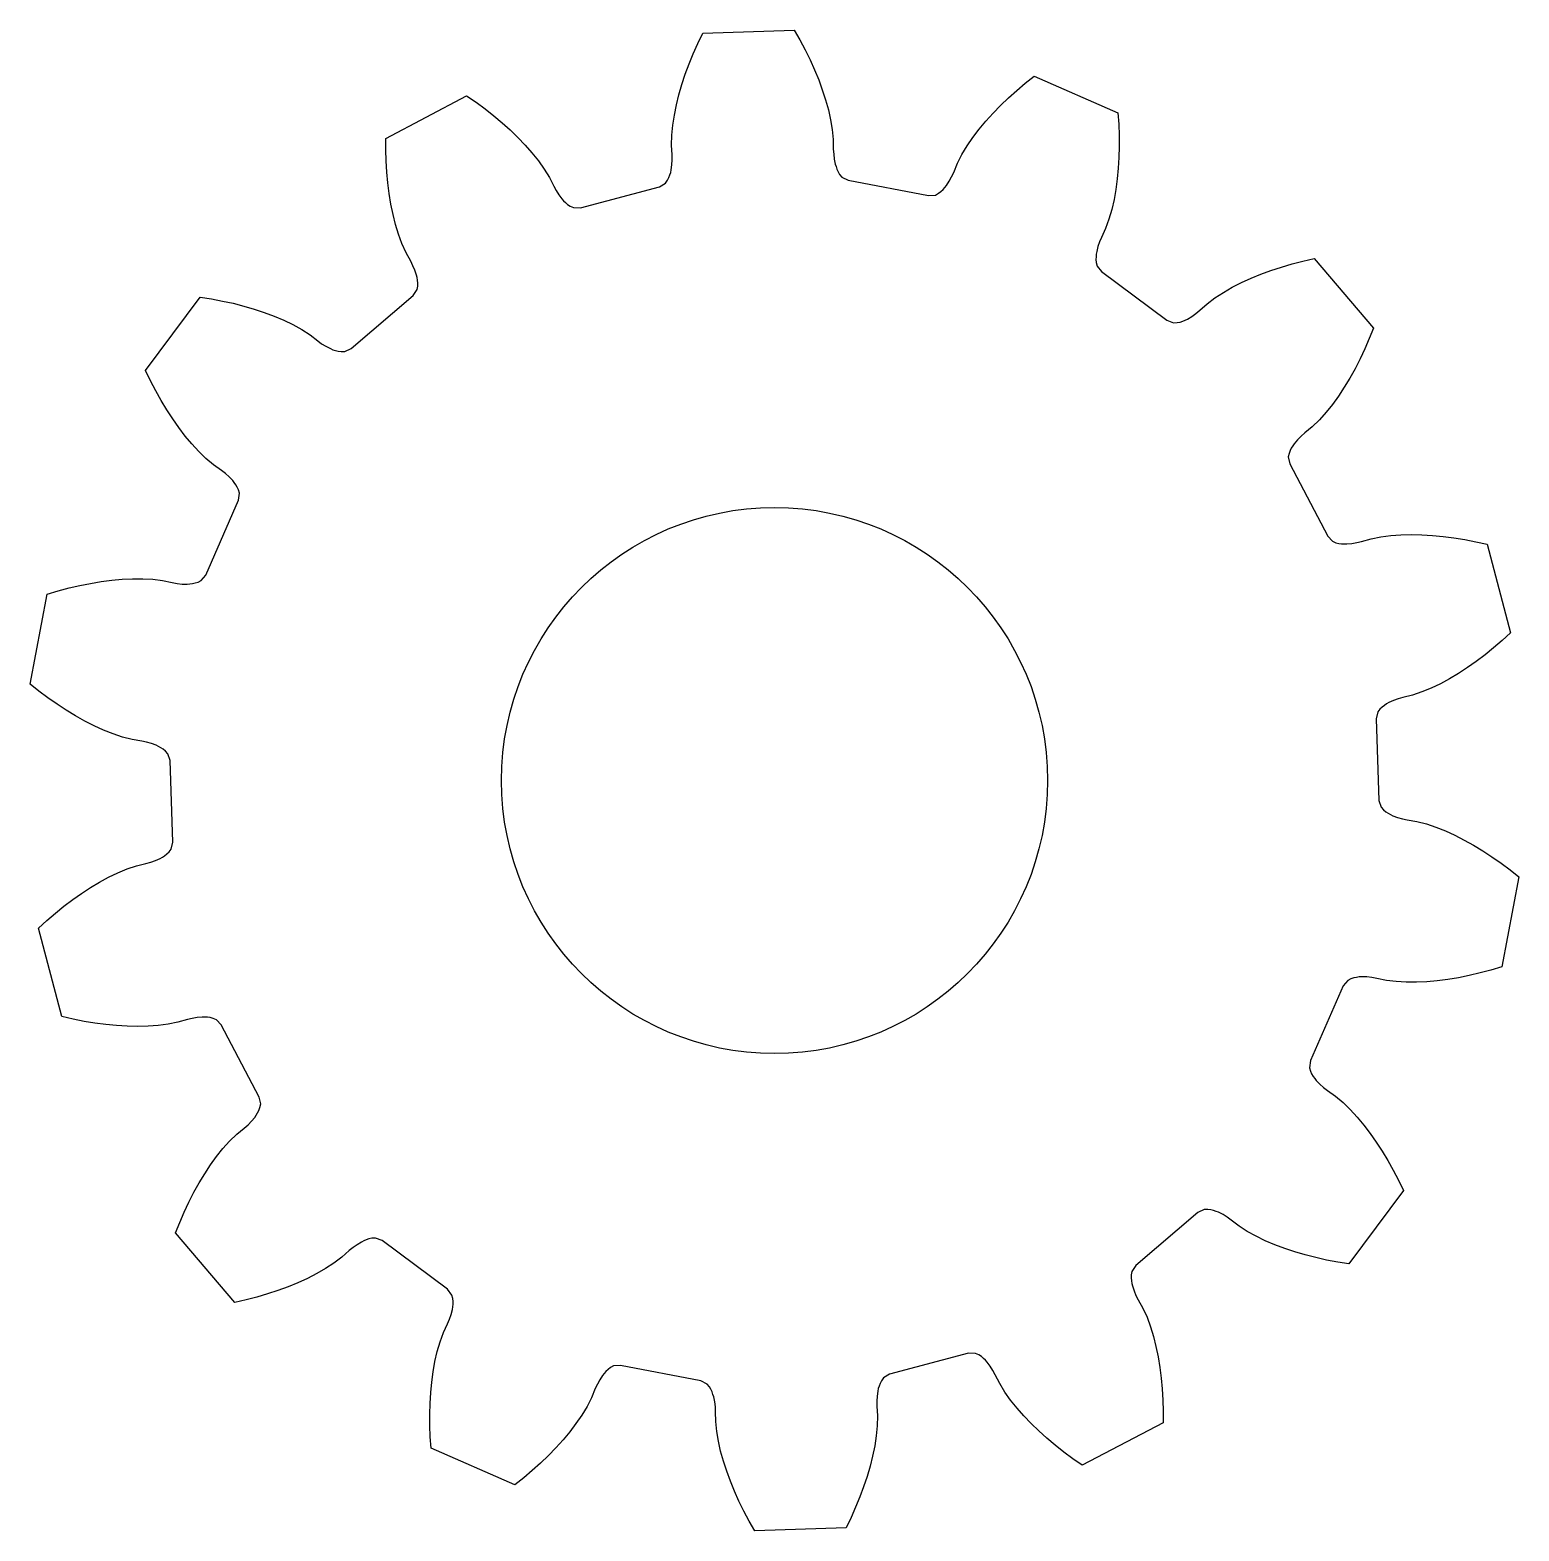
# Model space of a CAD drawing. Header units: millimetres. Extents: x -188.1 to -175.3, y 83.2 to 96.1.
import ezdxf

# ---------------------------------------------------------------- set-up
doc = ezdxf.new("R2010")
doc.units = ezdxf.units.MM
doc.layers.get('0').update_dxf_attribs({"linetype": 'CONTINUOUS'})

msp = doc.modelspace()

# ---------------------------------------------------------------- linework, layer by layer
msp.add_lwpolyline([(-179.973, 84.741), (-180.001, 84.754), (-180.061, 84.755), (-180.741, 84.575), (-180.793, 84.544), (-180.811, 84.519), (-180.823, 84.496), (-180.831, 84.473), (-180.838, 84.451), (-180.842, 84.429), (-180.848, 84.385), (-180.851, 84.343), (-180.85, 84.3), (-180.845, 84.216), (-180.847, 84.131), (-180.856, 84.045), (-180.869, 83.958), (-180.887, 83.871), (-180.909, 83.783), (-180.935, 83.695), (-180.964, 83.607), (-180.997, 83.519), (-181.033, 83.43), (-181.072, 83.342), (-181.115, 83.253), (-181.901, 83.226), (-181.95, 83.311), (-181.995, 83.397), (-182.037, 83.483), (-182.076, 83.568), (-182.111, 83.654), (-182.143, 83.74), (-182.171, 83.826), (-182.195, 83.912), (-182.214, 83.998), (-182.229, 84.083), (-182.237, 84.168), (-182.238, 84.252), (-182.24, 84.295), (-182.245, 84.337), (-182.254, 84.38), (-182.261, 84.402), (-182.269, 84.423), (-182.279, 84.446), (-182.292, 84.468), (-182.312, 84.491), (-182.366, 84.519), (-183.056, 84.651), (-183.117, 84.646), (-183.143, 84.632), (-183.164, 84.616), (-183.182, 84.599), (-183.197, 84.582), (-183.211, 84.564), (-183.235, 84.527), (-183.256, 84.49), (-183.274, 84.451), (-183.306, 84.373), (-183.345, 84.298), (-183.39, 84.224), (-183.44, 84.151), (-183.494, 84.08), (-183.551, 84.011), (-183.613, 83.943), (-183.677, 83.876), (-183.745, 83.811), (-183.816, 83.747), (-183.89, 83.684), (-183.966, 83.623), (-184.687, 83.939), (-184.694, 84.037), (-184.698, 84.134), (-184.698, 84.23), (-184.696, 84.324), (-184.69, 84.417), (-184.682, 84.508), (-184.669, 84.597), (-184.654, 84.685), (-184.634, 84.771), (-184.61, 84.854), (-184.581, 84.934), (-184.545, 85.01), (-184.529, 85.049), (-184.515, 85.09), (-184.504, 85.132), (-184.501, 85.155), (-184.498, 85.178), (-184.498, 85.202), (-184.5, 85.228), (-184.508, 85.257), (-184.545, 85.306), (-185.109, 85.725), (-185.166, 85.746), (-185.196, 85.745), (-185.222, 85.739), (-185.245, 85.732), (-185.266, 85.723), (-185.287, 85.713), (-185.324, 85.69), (-185.359, 85.665), (-185.392, 85.639), (-185.454, 85.582), (-185.523, 85.531), (-185.595, 85.484), (-185.672, 85.441), (-185.751, 85.4), (-185.833, 85.363), (-185.918, 85.328), (-186.005, 85.296), (-186.095, 85.266), (-186.186, 85.239), (-186.28, 85.215), (-186.375, 85.193), (-186.887, 85.791), (-186.851, 85.882), (-186.812, 85.971), (-186.772, 86.057), (-186.729, 86.141), (-186.683, 86.222), (-186.636, 86.301), (-186.586, 86.376), (-186.534, 86.448), (-186.479, 86.517), (-186.421, 86.581), (-186.36, 86.641), (-186.295, 86.694), (-186.263, 86.722), (-186.233, 86.753), (-186.205, 86.786), (-186.192, 86.805), (-186.18, 86.825), (-186.169, 86.846), (-186.16, 86.871), (-186.154, 86.901), (-186.166, 86.96), (-186.493, 87.582), (-186.535, 87.626), (-186.563, 87.638), (-186.588, 87.645), (-186.612, 87.648), (-186.635, 87.649), (-186.658, 87.649), (-186.702, 87.645), (-186.744, 87.638), (-186.785, 87.627), (-186.866, 87.604), (-186.949, 87.587), (-187.035, 87.577), (-187.123, 87.57), (-187.212, 87.569), (-187.302, 87.57), (-187.394, 87.576), (-187.486, 87.585), (-187.58, 87.597), (-187.674, 87.612), (-187.769, 87.631), (-187.865, 87.653), (-188.066, 88.414), (-187.994, 88.48), (-187.921, 88.543), (-187.847, 88.603), (-187.771, 88.66), (-187.695, 88.714), (-187.619, 88.764), (-187.541, 88.81), (-187.463, 88.852), (-187.384, 88.89), (-187.304, 88.924), (-187.223, 88.951), (-187.141, 88.97), (-187.1, 88.982), (-187.06, 88.996), (-187.02, 89.014), (-187, 89.025), (-186.981, 89.038), (-186.961, 89.053), (-186.942, 89.071), (-186.924, 89.095), (-186.91, 89.154), (-186.934, 89.856), (-186.953, 89.914), (-186.972, 89.937), (-186.993, 89.954), (-187.013, 89.967), (-187.033, 89.979), (-187.054, 89.988), (-187.095, 90.004), (-187.136, 90.015), (-187.177, 90.024), (-187.26, 90.038), (-187.343, 90.059), (-187.425, 90.087), (-187.507, 90.119), (-187.588, 90.156), (-187.668, 90.197), (-187.748, 90.242), (-187.828, 90.29), (-187.907, 90.341), (-187.985, 90.396), (-188.063, 90.454), (-188.139, 90.515), (-187.991, 91.288), (-187.897, 91.317), (-187.803, 91.342), (-187.71, 91.364), (-187.618, 91.382), (-187.526, 91.398), (-187.435, 91.409), (-187.345, 91.417), (-187.256, 91.422), (-187.169, 91.421), (-187.082, 91.417), (-186.998, 91.406), (-186.915, 91.388), (-186.874, 91.381), (-186.831, 91.376), (-186.787, 91.376), (-186.765, 91.377), (-186.742, 91.38), (-186.718, 91.385), (-186.693, 91.393), (-186.666, 91.407), (-186.627, 91.453), (-186.344, 92.097), (-186.336, 92.157), (-186.344, 92.186), (-186.355, 92.21), (-186.367, 92.231), (-186.381, 92.25), (-186.395, 92.267), (-186.425, 92.299), (-186.458, 92.327), (-186.491, 92.353), (-186.56, 92.402), (-186.625, 92.457), (-186.687, 92.517), (-186.746, 92.582), (-186.803, 92.65), (-186.858, 92.722), (-186.911, 92.797), (-186.962, 92.875), (-187.011, 92.956), (-187.057, 93.039), (-187.102, 93.125), (-187.145, 93.213), (-186.675, 93.845), (-186.578, 93.83), (-186.483, 93.812), (-186.39, 93.792), (-186.299, 93.768), (-186.21, 93.742), (-186.123, 93.713), (-186.038, 93.682), (-185.956, 93.647), (-185.877, 93.609), (-185.801, 93.567), (-185.729, 93.52), (-185.663, 93.469), (-185.629, 93.444), (-185.592, 93.422), (-185.553, 93.402), (-185.532, 93.393), (-185.51, 93.386), (-185.487, 93.38), (-185.461, 93.376), (-185.43, 93.377), (-185.375, 93.402), (-184.841, 93.859), (-184.808, 93.91), (-184.802, 93.94), (-184.802, 93.966), (-184.804, 93.99), (-184.808, 94.013), (-184.813, 94.035), (-184.826, 94.077), (-184.843, 94.116), (-184.862, 94.154), (-184.903, 94.228), (-184.938, 94.306), (-184.967, 94.387), (-184.993, 94.471), (-185.015, 94.557), (-185.033, 94.646), (-185.048, 94.736), (-185.06, 94.829), (-185.069, 94.922), (-185.075, 95.018), (-185.078, 95.114), (-185.078, 95.212), (-184.381, 95.578), (-184.3, 95.523), (-184.222, 95.465), (-184.147, 95.406), (-184.075, 95.346), (-184.006, 95.284), (-183.94, 95.22), (-183.877, 95.154), (-183.819, 95.087), (-183.764, 95.019), (-183.714, 94.948), (-183.669, 94.875), (-183.632, 94.8), (-183.612, 94.763), (-183.589, 94.727), (-183.562, 94.692), (-183.547, 94.675), (-183.53, 94.659), (-183.512, 94.643), (-183.49, 94.629), (-183.462, 94.617), (-183.401, 94.615), (-182.722, 94.795), (-182.67, 94.826), (-182.652, 94.851), (-182.64, 94.874), (-182.632, 94.897), (-182.625, 94.919), (-182.62, 94.941), (-182.614, 94.985), (-182.612, 95.028), (-182.613, 95.07), (-182.618, 95.154), (-182.615, 95.239), (-182.607, 95.325), (-182.593, 95.412), (-182.575, 95.499), (-182.554, 95.587), (-182.528, 95.675), (-182.499, 95.763), (-182.466, 95.852), (-182.43, 95.94), (-182.391, 96.029), (-182.348, 96.117), (-181.561, 96.144), (-181.513, 96.059), (-181.468, 95.974), (-181.425, 95.888), (-181.387, 95.802), (-181.351, 95.716), (-181.32, 95.63), (-181.292, 95.544), (-181.268, 95.458), (-181.248, 95.372), (-181.234, 95.287), (-181.226, 95.202), (-181.225, 95.118), (-181.222, 95.076), (-181.217, 95.033), (-181.208, 94.99), (-181.202, 94.969), (-181.194, 94.947), (-181.184, 94.925), (-181.171, 94.902), (-181.151, 94.879), (-181.097, 94.852), (-180.407, 94.719), (-180.346, 94.724), (-180.319, 94.739), (-180.299, 94.755), (-180.281, 94.771), (-180.266, 94.789), (-180.252, 94.807), (-180.228, 94.843), (-180.207, 94.881), (-180.189, 94.919), (-180.157, 94.997), (-180.118, 95.073), (-180.073, 95.147), (-180.023, 95.219), (-179.969, 95.29), (-179.911, 95.359), (-179.85, 95.428), (-179.785, 95.494), (-179.718, 95.56), (-179.647, 95.624), (-179.573, 95.686), (-179.496, 95.748), (-178.776, 95.431), (-178.769, 95.333), (-178.765, 95.236), (-178.765, 95.141), (-178.767, 95.047), (-178.772, 94.954), (-178.781, 94.863), (-178.793, 94.773), (-178.809, 94.685), (-178.829, 94.6), (-178.853, 94.517), (-178.882, 94.436), (-178.918, 94.36), (-178.934, 94.321), (-178.948, 94.281), (-178.958, 94.238), (-178.962, 94.216), (-178.964, 94.193), (-178.965, 94.168), (-178.962, 94.142), (-178.955, 94.113), (-178.918, 94.065), (-178.354, 93.646), (-178.297, 93.624), (-178.267, 93.626), (-178.241, 93.631), (-178.218, 93.638), (-178.196, 93.647), (-178.176, 93.657), (-178.138, 93.68), (-178.104, 93.705), (-178.071, 93.732), (-178.008, 93.788), (-177.94, 93.839), (-177.868, 93.886), (-177.791, 93.93), (-177.712, 93.97), (-177.63, 94.008), (-177.545, 94.043), (-177.458, 94.075), (-177.368, 94.104), (-177.277, 94.131), (-177.183, 94.156), (-177.087, 94.178), (-176.575, 93.579), (-176.612, 93.488), (-176.65, 93.4), (-176.691, 93.313), (-176.734, 93.229), (-176.779, 93.148), (-176.827, 93.07), (-176.877, 92.994), (-176.929, 92.922), (-176.984, 92.854), (-177.041, 92.789), (-177.103, 92.73), (-177.168, 92.676), (-177.199, 92.648), (-177.23, 92.618), (-177.258, 92.584), (-177.271, 92.566), (-177.283, 92.546), (-177.294, 92.524), (-177.303, 92.5), (-177.309, 92.47), (-177.296, 92.41), (-176.97, 91.788), (-176.928, 91.744), (-176.9, 91.732), (-176.875, 91.726), (-176.85, 91.722), (-176.827, 91.721), (-176.805, 91.721), (-176.761, 91.725), (-176.719, 91.733), (-176.678, 91.743), (-176.597, 91.766), (-176.513, 91.783), (-176.427, 91.794), (-176.34, 91.8), (-176.251, 91.802), (-176.16, 91.8), (-176.069, 91.795), (-175.976, 91.786), (-175.883, 91.773), (-175.789, 91.758), (-175.694, 91.739), (-175.598, 91.718), (-175.396, 90.957), (-175.469, 90.89), (-175.542, 90.827), (-175.616, 90.767), (-175.691, 90.71), (-175.767, 90.657), (-175.844, 90.607), (-175.922, 90.56), (-176, 90.518), (-176.079, 90.48), (-176.159, 90.447), (-176.24, 90.42), (-176.322, 90.4), (-176.363, 90.389), (-176.403, 90.374), (-176.443, 90.356), (-176.463, 90.345), (-176.482, 90.332), (-176.501, 90.317), (-176.52, 90.299), (-176.539, 90.275), (-176.553, 90.216), (-176.529, 89.514), (-176.51, 89.456), (-176.49, 89.433), (-176.47, 89.416), (-176.45, 89.403), (-176.43, 89.392), (-176.409, 89.382), (-176.368, 89.367), (-176.327, 89.355), (-176.285, 89.346), (-176.202, 89.333), (-176.12, 89.311), (-176.038, 89.284), (-175.956, 89.251), (-175.875, 89.214), (-175.794, 89.173), (-175.714, 89.129), (-175.635, 89.081), (-175.556, 89.029), (-175.478, 88.974), (-175.4, 88.916), (-175.324, 88.855), (-175.472, 88.082), (-175.566, 88.054), (-175.659, 88.029), (-175.752, 88.007), (-175.845, 87.988), (-175.936, 87.973), (-176.027, 87.961), (-176.117, 87.953), (-176.206, 87.949), (-176.294, 87.949), (-176.381, 87.954), (-176.465, 87.964), (-176.547, 87.982), (-176.589, 87.989), (-176.632, 87.994), (-176.676, 87.995), (-176.698, 87.994), (-176.721, 87.991), (-176.745, 87.986), (-176.77, 87.977), (-176.797, 87.964), (-176.836, 87.917), (-177.118, 87.274), (-177.127, 87.213), (-177.119, 87.184), (-177.108, 87.16), (-177.095, 87.139), (-177.082, 87.12), (-177.068, 87.103), (-177.037, 87.071), (-177.005, 87.043), (-176.972, 87.017), (-176.903, 86.968), (-176.838, 86.913), (-176.776, 86.853), (-176.716, 86.788), (-176.659, 86.72), (-176.604, 86.648), (-176.552, 86.573), (-176.501, 86.495), (-176.452, 86.415), (-176.405, 86.331), (-176.361, 86.245), (-176.318, 86.157), (-176.787, 85.525), (-176.884, 85.54), (-176.979, 85.558), (-177.073, 85.579), (-177.164, 85.602), (-177.253, 85.628), (-177.34, 85.657), (-177.425, 85.689), (-177.507, 85.724), (-177.586, 85.762), (-177.662, 85.804), (-177.733, 85.85), (-177.8, 85.902), (-177.834, 85.926), (-177.871, 85.949), (-177.91, 85.969), (-177.931, 85.977), (-177.953, 85.985), (-177.976, 85.99), (-178.002, 85.994), (-178.033, 85.993), (-178.088, 85.968), (-178.622, 85.511), (-178.655, 85.46), (-178.661, 85.43), (-178.661, 85.404), (-178.659, 85.38), (-178.655, 85.357), (-178.65, 85.335), (-178.636, 85.293), (-178.62, 85.254), (-178.601, 85.216), (-178.56, 85.143), (-178.525, 85.065), (-178.495, 84.983), (-178.47, 84.899), (-178.448, 84.813), (-178.43, 84.724), (-178.415, 84.634), (-178.403, 84.542), (-178.394, 84.448), (-178.388, 84.353), (-178.385, 84.256), (-178.385, 84.158), (-179.082, 83.792), (-179.163, 83.848), (-179.241, 83.905), (-179.316, 83.964), (-179.388, 84.025), (-179.457, 84.087), (-179.523, 84.151), (-179.585, 84.216), (-179.644, 84.283), (-179.699, 84.352), (-179.749, 84.422), (-179.793, 84.495), (-179.831, 84.57), (-179.851, 84.608), (-179.874, 84.644), (-179.901, 84.678), (-179.916, 84.695), (-179.932, 84.711), (-179.951, 84.727)], close=True)
msp.add_circle((-181.731, 89.685), 2.35)

doc.saveas('drawing.dxf')
